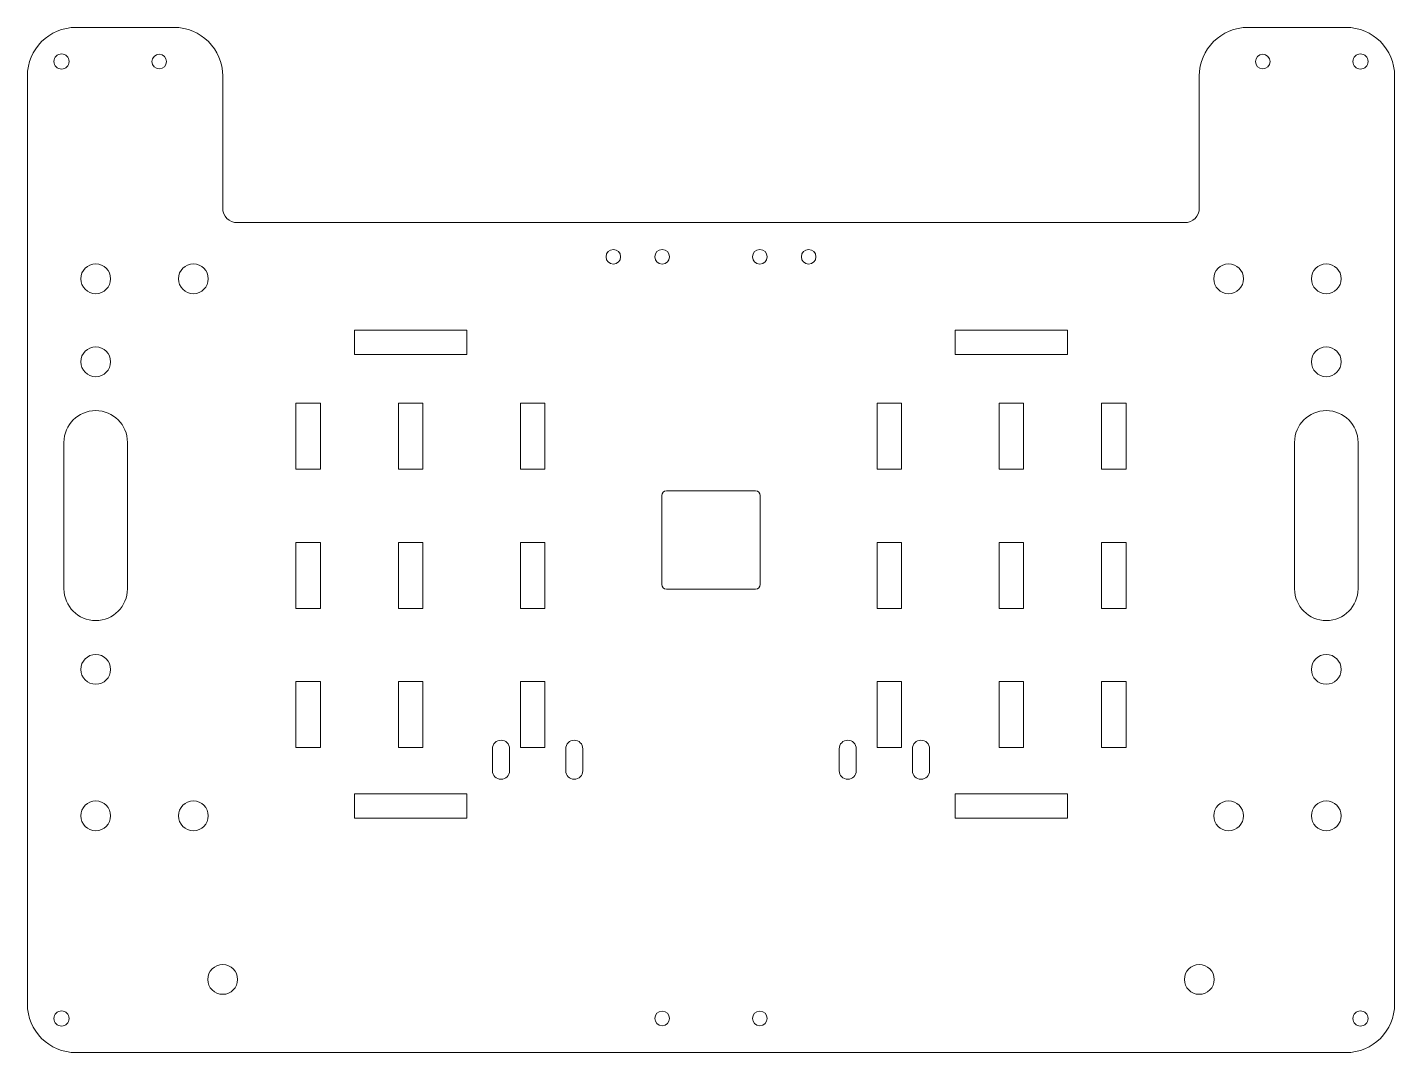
# Model space of a CAD drawing. Header units: millimetres. Extents: x -140 to 140, y -105 to 105.
import ezdxf

# ---------------------------------------------------------------- set-up
doc = ezdxf.new("R2010")
doc.units = ezdxf.units.MM

msp = doc.modelspace()

# ---------------------------------------------------------------- linework, layer by layer
at = {"color": 7, "linetype": 'Continuous', "lineweight": 15}
for p, q in [((-110, 105), (-130, 105)), ((130, 105), (110, 105)), ((-140, 95), (-140, -95)), ((-100, 68), (-100, 95)), ((100, 68), (100, 95)), ((140, -95), (140, 95)), ((-97, 65), (97, 65)), ((-73.01, 43), (-73.01, 37.99)), ((-73.01, 43), (-50, 43)), ((-50, 43), (-50, 37.99)), ((50, 43), (50, 37.99)), ((73.01, 43), (50, 43)), ((73.01, 43), (73.01, 37.99)), ((-73.01, 37.99), (-50, 37.99)), ((73.01, 37.99), (50, 37.99)), ((-85.01, 28), (-85.01, 14.5)), ((-85.01, 28), (-80, 28)), ((-80, 28), (-80, 14.5)), ((-64.01, 28), (-64.01, 14.5)), ((-64.01, 28), (-59, 28)), ((-59, 28), (-59, 14.5)), ((-39.01, 28), (-39.01, 14.5)), ((-39.01, 28), (-34, 28)), ((-34, 28), (-34, 14.5)), ((34, 28), (34, 14.5)), ((39.01, 28), (34, 28)), ((39.01, 28), (39.01, 14.5)), ((59, 28), (59, 14.5)), ((64.01, 28), (59, 28)), ((64.01, 28), (64.01, 14.5)), ((80, 28), (80, 14.5)), ((85.01, 28), (80, 28)), ((85.01, 28), (85.01, 14.5)), ((-132.5, -10), (-132.5, 20)), ((-119.5, -10), (-119.5, 20)), ((119.5, -10), (119.5, 20)), ((132.5, -10), (132.5, 20)), ((-85.01, 14.5), (-80, 14.5)), ((-64.01, 14.5), (-59, 14.5)), ((-39.01, 14.5), (-34, 14.5)), ((39.01, 14.5), (34, 14.5)), ((64.01, 14.5), (59, 14.5)), ((85.01, 14.5), (80, 14.5)), ((-10.1, 9.1), (-10.1, -9.1)), ((9.1, 10.1), (-9.1, 10.1)), ((10.1, -9.1), (10.1, 9.1)), ((-85.01, -0.5), (-80, -0.5)), ((-85.01, -0.5), (-85.01, -14)), ((-80, -0.5), (-80, -14)), ((-64.01, -0.5), (-59, -0.5)), ((-64.01, -0.5), (-64.01, -14)), ((-59, -0.5), (-59, -14)), ((-39.01, -0.5), (-34, -0.5)), ((-39.01, -0.5), (-39.01, -14)), ((-34, -0.5), (-34, -14)), ((34, -0.5), (34, -14)), ((39.01, -0.5), (34, -0.5)), ((39.01, -0.5), (39.01, -14)), ((59, -0.5), (59, -14)), ((64.01, -0.5), (59, -0.5)), ((64.01, -0.5), (64.01, -14)), ((80, -0.5), (80, -14)), ((85.01, -0.5), (80, -0.5)), ((85.01, -0.5), (85.01, -14)), ((-9.1, -10.1), (9.1, -10.1)), ((-85.01, -14), (-80, -14)), ((-64.01, -14), (-59, -14)), ((-39.01, -14), (-34, -14)), ((39.01, -14), (34, -14)), ((64.01, -14), (59, -14)), ((85.01, -14), (80, -14)), ((-85.01, -29), (-80, -29)), ((-85.01, -29), (-85.01, -42.5)), ((-80, -29), (-80, -42.5)), ((-64.01, -29), (-59, -29)), ((-64.01, -29), (-64.01, -42.5)), ((-59, -29), (-59, -42.5)), ((-39.01, -29), (-34, -29)), ((-39.01, -29), (-39.01, -42.5)), ((-34, -29), (-34, -42.5)), ((34, -29), (34, -42.5)), ((39.01, -29), (34, -29)), ((39.01, -29), (39.01, -42.5)), ((59, -29), (59, -42.5)), ((64.01, -29), (59, -29)), ((64.01, -29), (64.01, -42.5)), ((80, -29), (80, -42.5)), ((85.01, -29), (80, -29)), ((85.01, -29), (85.01, -42.5)), ((-85.01, -42.5), (-80, -42.5)), ((-64.01, -42.5), (-59, -42.5)), ((-44.75, -42.75), (-44.75, -47.25)), ((-41.25, -47.25), (-41.25, -42.75)), ((-39.01, -42.5), (-34, -42.5)), ((-29.75, -42.75), (-29.75, -47.25)), ((-26.25, -47.25), (-26.25, -42.75)), ((26.25, -42.75), (26.25, -47.25)), ((29.75, -47.25), (29.75, -42.75)), ((39.01, -42.5), (34, -42.5)), ((41.25, -42.75), (41.25, -47.25)), ((44.75, -47.25), (44.75, -42.75)), ((64.01, -42.5), (59, -42.5)), ((85.01, -42.5), (80, -42.5)), ((-73.01, -51.99), (-73.01, -57)), ((-73.01, -51.99), (-50, -51.99)), ((-50, -51.99), (-50, -57)), ((50, -51.99), (50, -57)), ((73.01, -51.99), (50, -51.99)), ((73.01, -51.99), (73.01, -57)), ((-73.01, -57), (-50, -57)), ((73.01, -57), (50, -57)), ((-130, -105), (130, -105))]:
    msp.add_line(p, q, dxfattribs=at)
for centre, radius in [((-133, 98), 1.55), ((-113, 98), 1.5), ((113, 98), 1.5), ((133, 98), 1.55), ((-20, 58), 1.5), ((-10, 58), 1.5), ((10, 58), 1.5), ((20, 58), 1.5), ((-126, 53.5), 3.05), ((-106, 53.5), 3.05), ((106, 53.5), 3.05), ((126, 53.5), 3.05), ((-126, 36.5), 3.05), ((126, 36.5), 3.05), ((-126, -26.5), 3.05), ((126, -26.5), 3.05), ((-126, -56.5), 3.05), ((-106, -56.5), 3.05), ((106, -56.5), 3.05), ((126, -56.5), 3.05), ((-100, -90), 3.05), ((100, -90), 3.05), ((-133, -98), 1.55), ((-10, -98), 1.5), ((10, -98), 1.5), ((133, -98), 1.55)]:
    msp.add_circle(centre, radius, dxfattribs=at)
for centre, radius, start, end in [((-130, 95), 10, 90, 180), ((-110, 95), 10, 0, 90), ((110, 95), 10, 90, 180), ((130, 95), 10, 0, 90), ((-97, 68), 3, 180, 270), ((97, 68), 3, 270, 0), ((-126, 20), 6.5, 0, 180), ((126, 20), 6.5, 0, 180), ((-9.1, 9.1), 1, 90, 180), ((9.1, 9.1), 1, 0, 90), ((-126, -10), 6.5, 180, 0), ((-9.1, -9.1), 1, 180, 270), ((9.1, -9.1), 1, 270, 0), ((126, -10), 6.5, 180, 0), ((-43, -42.75), 1.75, 0, 180), ((-28, -42.75), 1.75, 0, 180), ((28, -42.75), 1.75, 0, 180), ((43, -42.75), 1.75, 0, 180), ((-43, -47.25), 1.75, 180, 0), ((-28, -47.25), 1.75, 180, 0), ((28, -47.25), 1.75, 180, 0), ((43, -47.25), 1.75, 180, 0), ((-130, -95), 10, 180, 270), ((130, -95), 10, 270, 0)]:
    msp.add_arc(centre, radius, start, end, dxfattribs=at)

doc.saveas('drawing.dxf')
